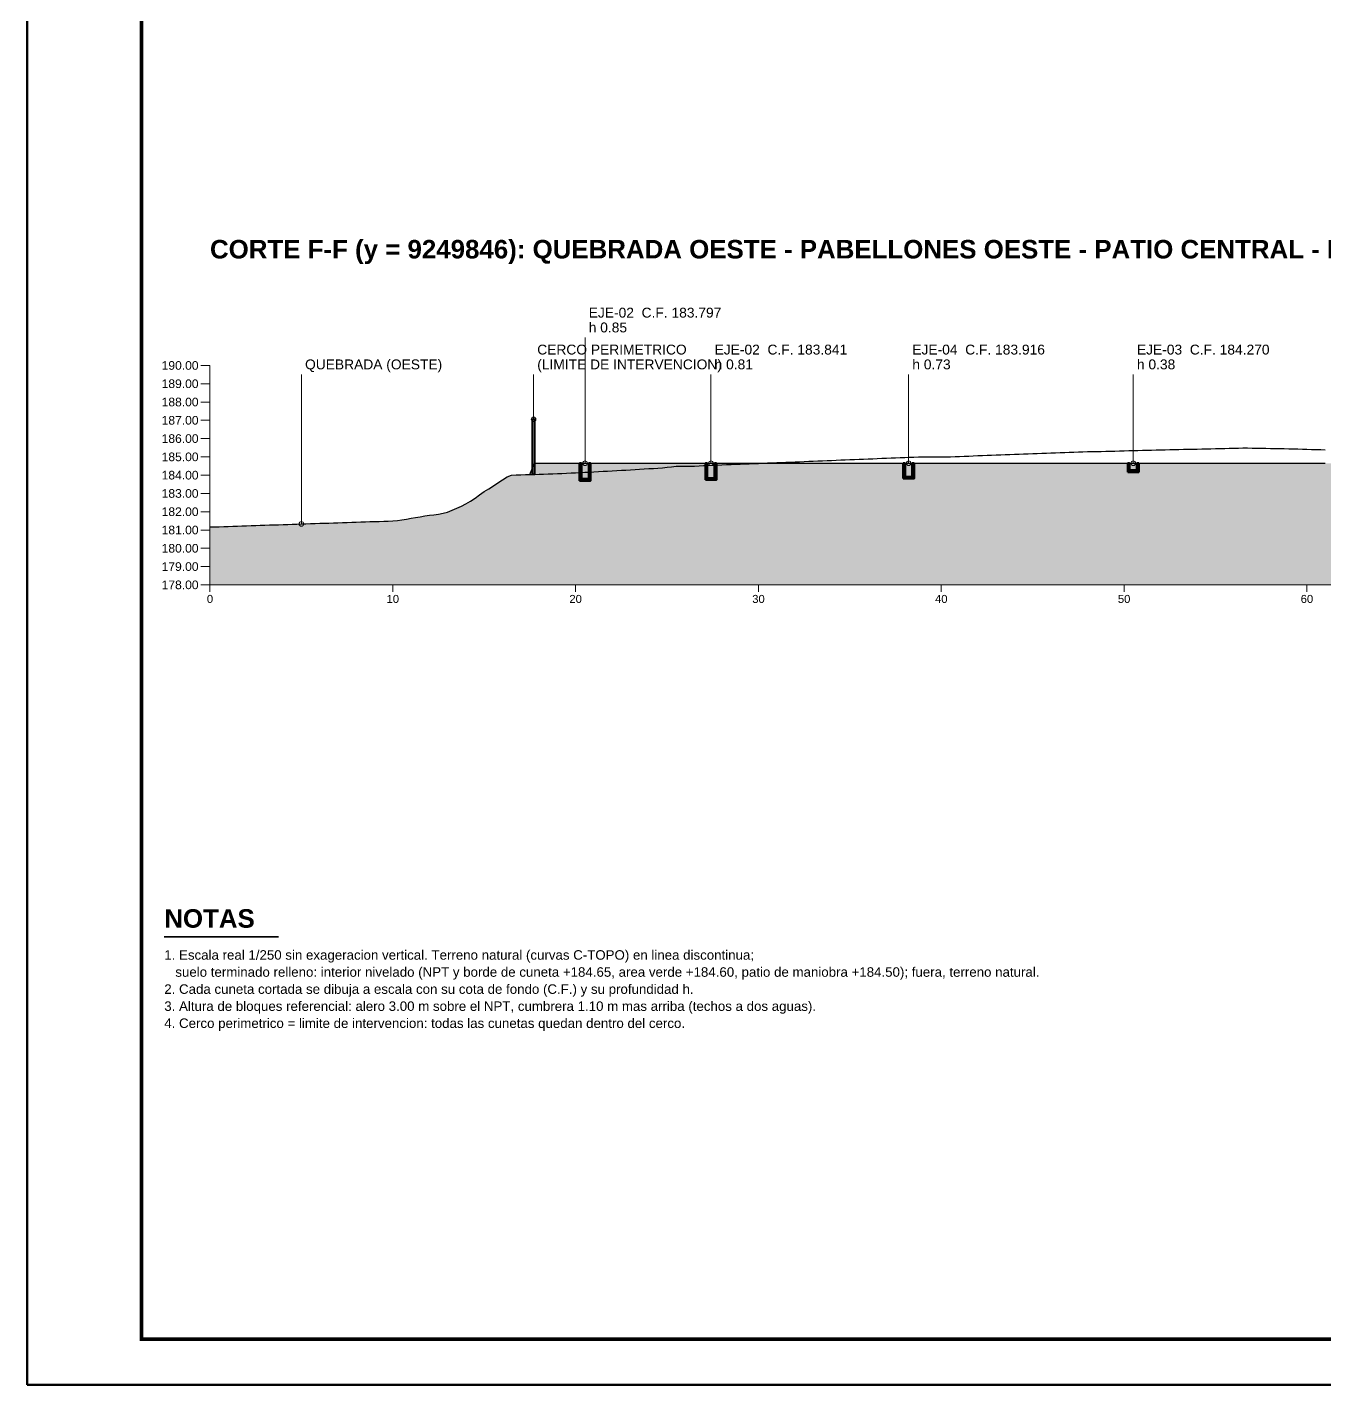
# Model space of a CAD drawing. Header units: metres. Extents: x 354768 to 355417, y 9249536 to 9250102.
# Drawn here: x 354798.5 to 354869.5, y 9249953 to 9250027.2 of the extents above; entities that cross this region are included whole.
import ezdxf
from ezdxf.enums import TextEntityAlignment as Align

# ---------------------------------------------------------------- set-up
doc = ezdxf.new("R2010")
doc.units = ezdxf.units.M
doc.header["$LTSCALE"] = 0.25
doc.linetypes.add('DASHED', pattern=[1.524, 1.27, -0.254])
for name, color, linetype, lineweight in [('CERCO', 14, 'CONTINUOUS', 40), ('CONCRETO', 250, 'CONTINUOUS', 50), ('GRILLA', 9, 'CONTINUOUS', 13), ('LLAMADAS', 30, 'CONTINUOUS', 18), ('MARCO', 7, 'CONTINUOUS', 50), ('TERRENO', 7, 'CONTINUOUS', 30), ('TITULOS', 160, 'CONTINUOUS', 35)]:
    doc.layers.add(name, color=color, linetype=linetype, lineweight=lineweight)
doc.layers.add('CONCRETO-ACHURADO', color=8, linetype='CONTINUOUS', true_color=0xe2e2e2)
doc.layers.add('CORTE-SUELO', color=7, linetype='Continuous', true_color=0xe8dec8)
for name, color, linetype in [('TERRENO-EXISTENTE', 8, 'DASHED'), ('TEXTOS', 7, 'CONTINUOUS'), ('TEXTOS-NOTAS', 7, 'CONTINUOUS')]:
    doc.layers.add(name, color=color, linetype=linetype)
doc.styles.get("Standard").update_dxf_attribs({"font": 'arial.ttf'})
doc.styles.add('TITULOS', font='arialbd.ttf')

msp = doc.modelspace()

# ---------------------------------------------------------------- hatches: boundary and pattern name
at = {"layer": 'CONCRETO-ACHURADO', "true_color": 0xe2e2e2}
h = msp.add_hatch(color=7, dxfattribs=at)
h.dxf.hatch_style = 1
h.paths.add_polyline_path([(354828.716, 9250002.447), (354829.316, 9250002.447), (354829.316, 9250003.4), (354829.216, 9250003.4), (354829.216, 9250002.547), (354828.816, 9250002.547), (354828.816, 9250003.4), (354828.716, 9250003.4)])
h = msp.add_hatch(color=7, dxfattribs=at)
h.dxf.hatch_style = 1
h.paths.add_polyline_path([(354835.6, 9250002.491), (354836.2, 9250002.491), (354836.2, 9250003.4), (354836.1, 9250003.4), (354836.1, 9250002.591), (354835.7, 9250002.591), (354835.7, 9250003.4), (354835.6, 9250003.4)])
h = msp.add_hatch(color=7, dxfattribs=at)
h.dxf.hatch_style = 1
h.paths.add_polyline_path([(354846.415, 9250002.566), (354847.015, 9250002.566), (354847.015, 9250003.4), (354846.915, 9250003.4), (354846.915, 9250002.666), (354846.515, 9250002.666), (354846.515, 9250003.4), (354846.415, 9250003.4)])
h = msp.add_hatch(color=7, dxfattribs=at)
h.dxf.hatch_style = 1
h.paths.add_polyline_path([(354858.7, 9250002.92), (354859.3, 9250002.92), (354859.3, 9250003.4), (354859.2, 9250003.4), (354859.2, 9250003.02), (354858.8, 9250003.02), (354858.8, 9250003.4), (354858.7, 9250003.4)])
at = {"layer": 'CORTE-SUELO', "true_color": 0xe8dec8}
h = msp.add_hatch(color=7, dxfattribs=at)
h.dxf.hatch_style = 1
h.paths.add_polyline_path([(354808.5, 9249999.915), (354808.75, 9249999.923), (354809, 9249999.932), (354809.25, 9249999.94), (354809.5, 9249999.948), (354809.75, 9249999.957), (354810, 9249999.965), (354810.25, 9249999.974), (354810.5, 9249999.982), (354810.75, 9249999.99), (354811, 9249999.999), (354811.25, 9250000.007), (354811.5, 9250000.015), (354811.75, 9250000.024), (354812, 9250000.032), (354812.25, 9250000.04), (354812.5, 9250000.049), (354812.75, 9250000.057), (354813, 9250000.065), (354813.25, 9250000.074), (354813.5, 9250000.082), (354813.75, 9250000.09), (354814, 9250000.099), (354814.25, 9250000.107), (354814.5, 9250000.115), (354814.75, 9250000.124), (354815, 9250000.132), (354815.25, 9250000.14), (354815.5, 9250000.149), (354815.75, 9250000.157), (354816, 9250000.165), (354816.25, 9250000.174), (354816.5, 9250000.182), (354816.75, 9250000.19), (354817, 9250000.199), (354817.25, 9250000.207), (354817.5, 9250000.215), (354817.75, 9250000.224), (354818, 9250000.232), (354818.25, 9250000.24), (354818.5, 9250000.249), (354818.75, 9250000.262), (354819, 9250000.305), (354819.25, 9250000.348), (354819.5, 9250000.391), (354819.75, 9250000.434), (354820, 9250000.477), (354820.25, 9250000.517), (354820.5, 9250000.555), (354820.75, 9250000.581), (354821, 9250000.607), (354821.25, 9250000.669), (354821.5, 9250000.731), (354821.75, 9250000.827), (354822, 9250000.94), (354822.25, 9250001.052), (354822.5, 9250001.181), (354822.75, 9250001.328), (354823, 9250001.486), (354823.25, 9250001.679), (354823.5, 9250001.85), (354823.75, 9250002.006), (354824, 9250002.161), (354824.25, 9250002.324), (354824.5, 9250002.494), (354824.75, 9250002.664), (354825, 9250002.754), (354825.25, 9250002.762), (354825.5, 9250002.77), (354825.75, 9250002.778), (354826, 9250002.786), (354826.25, 9250003.4), (354826.5, 9250003.4), (354826.75, 9250003.4), (354827, 9250003.4), (354827.25, 9250003.4), (354827.5, 9250003.4), (354827.75, 9250003.4), (354828, 9250003.4), (354828.25, 9250003.4), (354828.5, 9250003.4), (354828.75, 9250003.4), (354829, 9250003.4), (354829.25, 9250003.4), (354829.5, 9250003.4), (354829.75, 9250003.4), (354830, 9250003.4), (354830.25, 9250003.4), (354830.5, 9250003.4), (354830.75, 9250003.4), (354831, 9250003.4), (354831.25, 9250003.4), (354831.5, 9250003.4), (354831.75, 9250003.4), (354832, 9250003.4), (354832.25, 9250003.4), (354832.5, 9250003.4), (354832.75, 9250003.4), (354833, 9250003.4), (354833.25, 9250003.4), (354833.5, 9250003.4), (354833.75, 9250003.4), (354834, 9250003.4), (354834.25, 9250003.4), (354834.5, 9250003.4), (354834.75, 9250003.4), (354835, 9250003.4), (354835.25, 9250003.4), (354835.5, 9250003.4), (354835.75, 9250003.4), (354836, 9250003.4), (354836.25, 9250003.4), (354836.5, 9250003.4), (354836.75, 9250003.4), (354837, 9250003.4), (354837.25, 9250003.4), (354837.5, 9250003.4), (354837.75, 9250003.4), (354838, 9250003.4), (354838.25, 9250003.4), (354838.5, 9250003.4), (354838.75, 9250003.4), (354839, 9250003.4), (354839.25, 9250003.4), (354839.5, 9250003.4), (354839.75, 9250003.4), (354840, 9250003.4), (354840.25, 9250003.4), (354840.5, 9250003.4), (354840.75, 9250003.4), (354841, 9250003.4), (354841.25, 9250003.4), (354841.5, 9250003.4), (354841.75, 9250003.4), (354842, 9250003.4), (354842.25, 9250003.4), (354842.5, 9250003.4), (354842.75, 9250003.4), (354843, 9250003.4), (354843.25, 9250003.4), (354843.5, 9250003.4), (354843.75, 9250003.4), (354844, 9250003.4), (354844.25, 9250003.4), (354844.5, 9250003.4), (354844.75, 9250003.4), (354845, 9250003.4), (354845.25, 9250003.4), (354845.5, 9250003.4), (354845.75, 9250003.4), (354846, 9250003.4), (354846.25, 9250003.4), (354846.5, 9250003.4), (354846.75, 9250003.4), (354847, 9250003.4), (354847.25, 9250003.4), (354847.5, 9250003.4), (354847.75, 9250003.4), (354848, 9250003.4), (354848.25, 9250003.4), (354848.5, 9250003.4), (354848.75, 9250003.4), (354849, 9250003.4), (354849.25, 9250003.4), (354849.5, 9250003.4), (354849.75, 9250003.4), (354850, 9250003.4), (354850.25, 9250003.4), (354850.5, 9250003.4), (354850.75, 9250003.4), (354851, 9250003.4), (354851.25, 9250003.4), (354851.5, 9250003.4), (354851.75, 9250003.4), (354852, 9250003.4), (354852.25, 9250003.4), (354852.5, 9250003.4), (354852.75, 9250003.4), (354853, 9250003.4), (354853.25, 9250003.4), (354853.5, 9250003.4), (354853.75, 9250003.4), (354854, 9250003.4), (354854.25, 9250003.4), (354854.5, 9250003.4), (354854.75, 9250003.4), (354855, 9250003.4), (354855.25, 9250003.4), (354855.5, 9250003.4), (354855.75, 9250003.4), (354856, 9250003.4), (354856.25, 9250003.4), (354856.5, 9250003.4), (354856.75, 9250003.4), (354857, 9250003.4), (354857.25, 9250003.4), (354857.5, 9250003.4), (354857.75, 9250003.4), (354858, 9250003.4), (354858.25, 9250003.4), (354858.5, 9250003.4), (354858.75, 9250003.4), (354859, 9250003.4), (354859.25, 9250003.4), (354859.5, 9250003.4), (354859.75, 9250003.4), (354860, 9250003.4), (354860.25, 9250003.4), (354860.5, 9250003.4), (354860.75, 9250003.4), (354861, 9250003.4), (354861.25, 9250003.4), (354861.5, 9250003.4), (354861.75, 9250003.4), (354862, 9250003.4), (354862.25, 9250003.4), (354862.5, 9250003.4), (354862.75, 9250003.4), (354863, 9250003.4), (354863.25, 9250003.4), (354863.5, 9250003.4), (354863.75, 9250003.4), (354864, 9250003.4), (354864.25, 9250003.4), (354864.5, 9250003.4), (354864.75, 9250003.4), (354865, 9250003.4), (354865.25, 9250003.4), (354865.5, 9250003.4), (354865.75, 9250003.4), (354866, 9250003.4), (354866.25, 9250003.4), (354866.5, 9250003.4), (354866.75, 9250003.4), (354867, 9250003.4), (354867.25, 9250003.4), (354867.5, 9250003.4), (354867.75, 9250003.4), (354868, 9250003.4), (354868.25, 9250003.4), (354868.5, 9250003.4), (354868.75, 9250003.4), (354869, 9250003.4), (354869.25, 9250003.4), (354869.5, 9250003.4), (354869.75, 9250003.4), (354870, 9250003.4), (354870.25, 9250003.4), (354870.5, 9250003.4), (354870.75, 9250003.4), (354871, 9250003.4), (354871.25, 9250003.4), (354871.5, 9250003.4), (354871.75, 9250003.4), (354872, 9250003.4), (354872.25, 9250003.4), (354872.5, 9250003.4), (354872.75, 9250003.4), (354873, 9250003.4), (354873.25, 9250003.4), (354873.5, 9250003.4), (354873.75, 9250003.4), (354874, 9250003.4), (354874.25, 9250003.4), (354874.5, 9250003.4), (354874.75, 9250003.4), (354875, 9250003.4), (354875.25, 9250003.4), (354875.5, 9250003.4), (354875.75, 9250003.4), (354876, 9250003.4), (354876.25, 9250003.4), (354876.5, 9250003.4), (354876.75, 9250003.4), (354877, 9250003.4), (354877.25, 9250003.4), (354877.5, 9250003.4), (354877.75, 9250003.4), (354878, 9250003.4), (354878.25, 9250003.4), (354878.5, 9250003.4), (354878.75, 9250003.4), (354879, 9250003.4), (354879.25, 9250003.4), (354879.5, 9250003.4), (354879.75, 9250003.4), (354880, 9250003.4), (354880.25, 9250003.4), (354880.5, 9250003.4), (354880.75, 9250003.4), (354881, 9250003.4), (354881.25, 9250003.4), (354881.5, 9250003.4), (354881.75, 9250003.4), (354882, 9250003.4), (354882.25, 9250003.4), (354882.5, 9250003.4), (354882.75, 9250003.4), (354883, 9250003.4), (354883.25, 9250003.4), (354883.5, 9250003.4), (354883.75, 9250003.4), (354884, 9250003.4), (354884.25, 9250003.4), (354884.5, 9250003.4), (354884.75, 9250003.4), (354885, 9250003.4), (354885.25, 9250003.4), (354885.5, 9250003.4), (354885.75, 9250003.4), (354886, 9250003.4), (354886.25, 9250003.4), (354886.5, 9250003.4), (354886.75, 9250003.4), (354887, 9250003.4), (354887.25, 9250003.4), (354887.5, 9250003.4), (354887.75, 9250003.4), (354888, 9250003.4), (354888.25, 9250003.4), (354888.5, 9250003.4), (354888.75, 9250003.4), (354889, 9250003.4), (354889.25, 9250003.4), (354889.5, 9250003.4), (354889.75, 9250003.4), (354890, 9250003.4), (354890.25, 9250003.4), (354890.5, 9250003.4), (354890.75, 9250003.4), (354891, 9250003.4), (354891.25, 9250003.4), (354891.5, 9250003.4), (354891.75, 9250003.4), (354892, 9250003.4), (354892.25, 9250003.4), (354892.5, 9250003.4), (354892.75, 9250003.4), (354893, 9250003.4), (354893.25, 9250003.4), (354893.5, 9250003.4), (354893.75, 9250003.4), (354894, 9250003.4), (354894.25, 9250003.4), (354894.5, 9250003.4), (354894.75, 9250003.4), (354895, 9250003.4), (354895.25, 9250003.4), (354895.5, 9250003.4), (354895.75, 9250003.4), (354896, 9250003.4), (354896.25, 9250003.4), (354896.5, 9250003.4), (354896.75, 9250003.4), (354897, 9250003.4), (354897.25, 9250003.4), (354897.5, 9250003.4), (354897.75, 9250003.4), (354898, 9250003.4), (354898.25, 9250003.4), (354898.5, 9250003.4), (354898.75, 9250003.4), (354899, 9250003.4), (354899.25, 9250003.4), (354899.5, 9250003.4), (354899.75, 9250003.4), (354900, 9250003.4), (354900.25, 9250003.4), (354900.5, 9250003.4), (354900.75, 9250003.4), (354901, 9250003.4), (354901.25, 9250003.4), (354901.5, 9250003.4), (354901.75, 9250003.4), (354902, 9250003.4), (354902.25, 9250003.4), (354902.5, 9250003.4), (354902.75, 9250003.4), (354903, 9250003.4), (354903.25, 9250003.4), (354903.5, 9250003.4), (354903.75, 9250003.4), (354904, 9250003.4), (354904.25, 9250003.4), (354904.5, 9250003.4), (354904.75, 9250003.4), (354905, 9250003.4), (354905.25, 9250003.4), (354905.5, 9250003.4), (354905.75, 9250003.4), (354906, 9250003.4), (354906.25, 9250003.4), (354906.5, 9250003.4), (354906.75, 9250003.4), (354907, 9250003.4), (354907.25, 9250003.4), (354907.5, 9250003.4), (354907.75, 9250003.4), (354908, 9250003.4), (354908.25, 9250003.4), (354908.5, 9250003.4), (354908.75, 9250003.4), (354909, 9250003.4), (354909.25, 9250003.4), (354909.5, 9250003.4), (354909.75, 9250003.4), (354910, 9250003.4), (354910.25, 9250003.4), (354910.5, 9250003.4), (354910.75, 9250003.4), (354911, 9250003.4), (354911.25, 9250003.4), (354911.5, 9250003.4), (354911.75, 9250003.4), (354912, 9250003.4), (354912.25, 9250003.4), (354912.5, 9250003.4), (354912.75, 9250003.4), (354913, 9250003.4), (354913.25, 9250003.4), (354913.5, 9250003.4), (354913.75, 9250003.4), (354914, 9250003.4), (354914.25, 9250003.4), (354914.5, 9250003.4), (354914.75, 9250003.4), (354915, 9250003.4), (354915.25, 9250003.4), (354915.5, 9250003.4), (354915.75, 9250003.4), (354916, 9250003.4), (354916.25, 9250003.4), (354916.5, 9250003.4), (354916.75, 9250003.4), (354917, 9250003.4), (354917.25, 9250003.4), (354917.5, 9250003.4), (354917.75, 9250003.4), (354918, 9250003.4), (354918.25, 9250003.4), (354918.5, 9250003.4), (354918.75, 9250003.4), (354919, 9250003.4), (354919.25, 9250003.4), (354919.5, 9250003.4), (354919.75, 9250003.4), (354920, 9250003.4), (354920.25, 9250003.4), (354920.5, 9250003.4), (354920.75, 9250003.4), (354921, 9250003.4), (354921.25, 9250003.4), (354921.5, 9250003.4), (354921.75, 9250003.4), (354922, 9250003.4), (354922.25, 9250003.4), (354922.5, 9250003.4), (354922.75, 9250003.4), (354923, 9250003.4), (354923.25, 9250003.4), (354923.5, 9250003.4), (354923.75, 9250003.4), (354924, 9250003.4), (354924.25, 9250003.4), (354924.5, 9250003.4), (354924.75, 9250003.4), (354925, 9250003.4), (354925.25, 9250003.4), (354925.5, 9250003.4), (354925.75, 9250003.4), (354926, 9250003.4), (354926.25, 9250003.4), (354926.5, 9250003.4), (354926.75, 9250003.4), (354927, 9250003.4), (354927.25, 9250003.4), (354927.5, 9250003.4), (354927.75, 9250003.4), (354928, 9250003.4), (354928.25, 9250003.4), (354928.5, 9250003.4), (354928.75, 9250003.4), (354929, 9250003.4), (354929.25, 9250003.4), (354929.5, 9250003.4), (354929.75, 9250003.4), (354930, 9250003.4), (354930.25, 9250003.4), (354930.5, 9250003.4), (354930.75, 9250003.4), (354931, 9250003.4), (354931.25, 9250003.4), (354931.5, 9250003.4), (354931.75, 9250003.4), (354932, 9250003.4), (354932.25, 9250003.4), (354932.5, 9250003.4), (354932.75, 9250003.4), (354933, 9250003.4), (354933.25, 9250003.4), (354933.5, 9250003.4), (354933.75, 9250003.4), (354934, 9250003.4), (354934.25, 9250003.4), (354934.5, 9250003.4), (354934.75, 9250003.4), (354935, 9250003.4), (354935.25, 9250003.4), (354935.5, 9250003.4), (354935.75, 9250003.4), (354936, 9250003.4), (354936.25, 9250003.4), (354936.5, 9250003.4), (354936.75, 9250003.4), (354937, 9250003.4), (354937.25, 9250003.4), (354937.5, 9250003.4), (354937.75, 9250003.4), (354938, 9250003.4), (354938.25, 9250003.4), (354938.5, 9250003.4), (354938.75, 9250003.4), (354939, 9250003.4), (354939.25, 9250003.4), (354939.5, 9250003.4), (354939.75, 9250003.4), (354940, 9250003.4), (354940.25, 9250003.4), (354940.5, 9250003.4), (354940.75, 9250003.4), (354941, 9250003.4), (354941.25, 9250003.4), (354941.5, 9250003.4), (354941.75, 9250003.4), (354942, 9250003.4), (354942.25, 9250003.4), (354942.5, 9250003.4), (354942.75, 9250003.4), (354943, 9250003.4), (354943.25, 9250003.4), (354943.5, 9250003.4), (354943.75, 9250003.4), (354944, 9250003.4), (354944.25, 9250003.4), (354944.5, 9250003.4), (354944.75, 9250003.4), (354945, 9250003.4), (354945.25, 9250003.4), (354945.5, 9250003.4), (354945.75, 9250003.4), (354946, 9250003.4), (354946.25, 9250003.4), (354946.5, 9250003.4), (354946.75, 9250003.4), (354947, 9250003.4), (354947.25, 9250003.4), (354947.5, 9250003.4), (354947.75, 9250003.4), (354948, 9250003.4), (354948.25, 9250003.4), (354948.5, 9250003.4), (354948.75, 9250003.4), (354949, 9250003.4), (354949.25, 9250003.4), (354949.5, 9250003.4), (354949.75, 9250003.4), (354950, 9250003.4), (354950.25, 9250003.4), (354950.5, 9250003.4), (354950.75, 9250003.4), (354951, 9250003.4), (354951.25, 9250003.4), (354951.5, 9250003.4), (354951.75, 9250003.4), (354952, 9250003.4), (354952.25, 9250003.4), (354952.5, 9250003.4), (354952.75, 9250003.4), (354953, 9250003.4), (354953.25, 9250003.4), (354953.5, 9250003.4), (354953.75, 9250003.4), (354954, 9250003.25), (354954.25, 9250003.25), (354954.5, 9250003.25), (354954.75, 9250003.25), (354955, 9250003.25), (354955.25, 9250003.25), (354955.5, 9250003.25), (354955.75, 9250003.25), (354956, 9250003.25), (354956.25, 9250003.25), (354956.5, 9250003.25), (354956.75, 9250003.25), (354957, 9250003.25), (354957.25, 9250003.25), (354957.5, 9250003.25), (354957.75, 9250003.25), (354958, 9250003.25), (354958.25, 9250003.25), (354958.5, 9250003.25), (354958.75, 9250003.25), (354959, 9250003.25), (354959.25, 9250003.25), (354959.5, 9250003.25), (354959.75, 9250003.25), (354960, 9250003.25), (354960.25, 9250003.25), (354960.5, 9250003.25), (354960.75, 9250003.25), (354961, 9250003.25), (354961.25, 9250003.25), (354961.5, 9250003.25), (354961.75, 9250003.25), (354962, 9250003.25), (354962.25, 9250003.25), (354962.5, 9250003.25), (354962.75, 9250003.25), (354963, 9250003.25), (354963.25, 9250003.25), (354963.5, 9250003.25), (354963.75, 9250003.25), (354964, 9250003.25), (354964.25, 9250003.25), (354964.5, 9250003.25), (354964.75, 9250003.25), (354965, 9250003.25), (354965.25, 9250003.25), (354965.5, 9250003.25), (354965.75, 9250003.25), (354966, 9250003.25), (354966.25, 9250003.25), (354966.5, 9250003.25), (354966.75, 9250003.25), (354967, 9250003.25), (354967.25, 9250003.25), (354967.5, 9250003.25), (354967.75, 9250003.25), (354968, 9250003.25), (354968.25, 9250003.25), (354968.5, 9250003.25), (354968.75, 9250003.25), (354969, 9250003.25), (354969.25, 9250003.25), (354969.5, 9250003.25), (354969.75, 9250003.25), (354970, 9250003.25), (354970.25, 9250003.25), (354970.5, 9250003.25), (354970.75, 9250003.25), (354971, 9250003.25), (354971.25, 9250003.25), (354971.5, 9250003.25), (354971.75, 9250003.25), (354972, 9250003.25), (354972.25, 9250003.25), (354972.5, 9250003.25), (354972.75, 9250003.25), (354973, 9250003.25), (354973.25, 9250003.25), (354973.5, 9250003.25), (354973.75, 9250003.25), (354974, 9250003.25), (354974.25, 9250003.25), (354974.5, 9250003.25), (354974.75, 9250003.25), (354975, 9250003.25), (354975.25, 9250003.25), (354975.5, 9250003.25), (354975.75, 9250003.25), (354976, 9250003.25), (354976.25, 9250003.25), (354976.5, 9250003.25), (354976.75, 9250003.25), (354977, 9250003.25), (354977.25, 9250003.25), (354977.5, 9250003.25), (354977.75, 9250003.25), (354978, 9250003.25), (354978.25, 9250003.25), (354978.5, 9250003.25), (354978.75, 9250003.25), (354979, 9250003.25), (354979.25, 9250003.25), (354979.5, 9250003.25), (354979.75, 9250003.25), (354980, 9250003.25), (354980.25, 9250001.417), (354980.5, 9250001.485), (354980.75, 9250001.563), (354981, 9250001.641), (354981.25, 9250001.72), (354981.5, 9250001.797), (354981.75, 9250001.874), (354982, 9250001.951), (354982.25, 9250002.057), (354982.5, 9250002.168), (354982.75, 9250002.272), (354983, 9250002.361), (354983.25, 9250002.451), (354983.5, 9250002.54), (354983.75, 9250002.635), (354984, 9250002.742), (354984.25, 9250002.866), (354984.5, 9250002.992), (354984.75, 9250003.117), (354985, 9250003.235), (354985.25, 9250003.257), (354985.5, 9250003.275), (354985.75, 9250003.294), (354986, 9250003.312), (354986.25, 9250003.331), (354986.5, 9250003.349), (354986.75, 9250003.368), (354987, 9250003.386), (354987.25, 9250003.405), (354987.5, 9250003.423), (354987.75, 9250003.442), (354988, 9250003.443), (354988.25, 9250003.445), (354988.5, 9250003.447), (354988.75, 9250003.45), (354989, 9250003.454), (354989.25, 9250003.462), (354989.5, 9250003.469), (354989.75, 9250003.477), (354990, 9250003.484), (354990.25, 9250003.492), (354990.5, 9250003.5), (354990.5, 9249996.75), (354808.5, 9249996.75)])

# ---------------------------------------------------------------- linework, layer by layer
at = {"layer": 'CERCO'}
msp.add_lwpolyline([(354826.125, 9250002.8), (354826.275, 9250002.8), (354826.275, 9250005.8), (354826.125, 9250005.8)], close=True, dxfattribs=at)
at = {"layer": 'CONCRETO'}
for points in [[(354828.716, 9250002.447), (354829.316, 9250002.447), (354829.316, 9250003.4), (354829.216, 9250003.4), (354829.216, 9250002.547), (354828.816, 9250002.547), (354828.816, 9250003.4), (354828.716, 9250003.4)], [(354835.6, 9250002.491), (354836.2, 9250002.491), (354836.2, 9250003.4), (354836.1, 9250003.4), (354836.1, 9250002.591), (354835.7, 9250002.591), (354835.7, 9250003.4), (354835.6, 9250003.4)], [(354846.415, 9250002.566), (354847.015, 9250002.566), (354847.015, 9250003.4), (354846.915, 9250003.4), (354846.915, 9250002.666), (354846.515, 9250002.666), (354846.515, 9250003.4), (354846.415, 9250003.4)], [(354858.7, 9250002.92), (354859.3, 9250002.92), (354859.3, 9250003.4), (354859.2, 9250003.4), (354859.2, 9250003.02), (354858.8, 9250003.02), (354858.8, 9250003.4), (354858.7, 9250003.4)]]:
    msp.add_lwpolyline(points, close=True, dxfattribs=at)
at = {"layer": 'GRILLA'}
for p, q in [((354808, 9250008.75), (354808.5, 9250008.75)), ((354808.5, 9249996.75), (354808.5, 9250008.75)), ((354808, 9250007.75), (354808.5, 9250007.75)), ((354808, 9250006.75), (354808.5, 9250006.75)), ((354808, 9250005.75), (354808.5, 9250005.75)), ((354808, 9250004.75), (354808.5, 9250004.75)), ((354808, 9250003.75), (354808.5, 9250003.75)), ((354808, 9250002.75), (354808.5, 9250002.75)), ((354808, 9250001.75), (354808.5, 9250001.75)), ((354808, 9250000.75), (354808.5, 9250000.75)), ((354808, 9249999.75), (354808.5, 9249999.75)), ((354808, 9249998.75), (354808.5, 9249998.75)), ((354808, 9249997.75), (354808.5, 9249997.75)), ((354808, 9249996.75), (354808.5, 9249996.75)), ((354808.5, 9249996.75), (354990.5, 9249996.75)), ((354808.5, 9249996.75), (354808.5, 9249996.375)), ((354818.5, 9249996.75), (354818.5, 9249996.375)), ((354828.5, 9249996.75), (354828.5, 9249996.375)), ((354838.5, 9249996.75), (354838.5, 9249996.375)), ((354848.5, 9249996.75), (354848.5, 9249996.375)), ((354858.5, 9249996.75), (354858.5, 9249996.375)), ((354868.5, 9249996.75), (354868.5, 9249996.375))]:
    msp.add_line(p, q, dxfattribs=at)
at = {"layer": 'LLAMADAS'}
for p, q in [((354829.016, 9250003.4), (354829.016, 9250010.27)), ((354813.5, 9250000.082), (354813.5, 9250008.25)), ((354826.2, 9250005.8), (354826.2, 9250008.25)), ((354835.9, 9250003.4), (354835.9, 9250008.25)), ((354846.715, 9250003.4), (354846.715, 9250008.25)), ((354859, 9250003.4), (354859, 9250008.25))]:
    msp.add_line(p, q, dxfattribs=at)
for centre in [(354826.2, 9250005.8), (354829.016, 9250003.4), (354835.9, 9250003.4), (354846.715, 9250003.4), (354859, 9250003.4), (354813.5, 9250000.082)]:
    msp.add_circle(centre, 0.125, dxfattribs=at)
at = {"layer": 'MARCO'}
msp.add_lwpolyline([(354798.5, 9249953), (355008.75, 9249953), (355008.75, 9250101.5), (354798.5, 9250101.5)], close=True, dxfattribs=at)
at = {"layer": 'MARCO', "const_width": 0.2}
msp.add_lwpolyline([(354804.75, 9249955.5), (355006.25, 9249955.5), (355006.25, 9250099), (354804.75, 9250099)], close=True, dxfattribs=at)
at = {"layer": 'TERRENO'}
msp.add_lwpolyline([(354808.5, 9249999.915), (354808.75, 9249999.923), (354809, 9249999.932), (354809.25, 9249999.94), (354809.5, 9249999.948), (354809.75, 9249999.957), (354810, 9249999.965), (354810.25, 9249999.974), (354810.5, 9249999.982), (354810.75, 9249999.99), (354811, 9249999.999), (354811.25, 9250000.007), (354811.5, 9250000.015), (354811.75, 9250000.024), (354812, 9250000.032), (354812.25, 9250000.04), (354812.5, 9250000.049), (354812.75, 9250000.057), (354813, 9250000.065), (354813.25, 9250000.074), (354813.5, 9250000.082), (354813.75, 9250000.09), (354814, 9250000.099), (354814.25, 9250000.107), (354814.5, 9250000.115), (354814.75, 9250000.124), (354815, 9250000.132), (354815.25, 9250000.14), (354815.5, 9250000.149), (354815.75, 9250000.157), (354816, 9250000.165), (354816.25, 9250000.174), (354816.5, 9250000.182), (354816.75, 9250000.19), (354817, 9250000.199), (354817.25, 9250000.207), (354817.5, 9250000.215), (354817.75, 9250000.224), (354818, 9250000.232), (354818.25, 9250000.24), (354818.5, 9250000.249), (354818.75, 9250000.262), (354819, 9250000.305), (354819.25, 9250000.348), (354819.5, 9250000.391), (354819.75, 9250000.434), (354820, 9250000.477), (354820.25, 9250000.517), (354820.5, 9250000.555), (354820.75, 9250000.581), (354821, 9250000.607), (354821.25, 9250000.669), (354821.5, 9250000.731), (354821.75, 9250000.827), (354822, 9250000.94), (354822.25, 9250001.052), (354822.5, 9250001.181), (354822.75, 9250001.328), (354823, 9250001.486), (354823.25, 9250001.679), (354823.5, 9250001.85), (354823.75, 9250002.006), (354824, 9250002.161), (354824.25, 9250002.324), (354824.5, 9250002.494), (354824.75, 9250002.664), (354825, 9250002.754), (354825.25, 9250002.762), (354825.5, 9250002.77), (354825.75, 9250002.778), (354826, 9250002.786), (354826.25, 9250003.4), (354826.5, 9250003.4), (354826.75, 9250003.4), (354827, 9250003.4), (354827.25, 9250003.4), (354827.5, 9250003.4), (354827.75, 9250003.4), (354828, 9250003.4), (354828.25, 9250003.4), (354828.5, 9250003.4), (354828.75, 9250003.4), (354829, 9250003.4), (354829.25, 9250003.4), (354829.5, 9250003.4), (354829.75, 9250003.4), (354830, 9250003.4), (354830.25, 9250003.4), (354830.5, 9250003.4), (354830.75, 9250003.4), (354831, 9250003.4), (354831.25, 9250003.4), (354831.5, 9250003.4), (354831.75, 9250003.4), (354832, 9250003.4), (354832.25, 9250003.4), (354832.5, 9250003.4), (354832.75, 9250003.4), (354833, 9250003.4), (354833.25, 9250003.4), (354833.5, 9250003.4), (354833.75, 9250003.4), (354834, 9250003.4), (354834.25, 9250003.4), (354834.5, 9250003.4), (354834.75, 9250003.4), (354835, 9250003.4), (354835.25, 9250003.4), (354835.5, 9250003.4), (354835.75, 9250003.4), (354836, 9250003.4), (354836.25, 9250003.4), (354836.5, 9250003.4), (354836.75, 9250003.4), (354837, 9250003.4), (354837.25, 9250003.4), (354837.5, 9250003.4), (354837.75, 9250003.4), (354838, 9250003.4), (354838.25, 9250003.4), (354838.5, 9250003.4), (354838.75, 9250003.4), (354839, 9250003.4), (354839.25, 9250003.4), (354839.5, 9250003.4), (354839.75, 9250003.4), (354840, 9250003.4), (354840.25, 9250003.4), (354840.5, 9250003.4), (354840.75, 9250003.4), (354841, 9250003.4), (354841.25, 9250003.4), (354841.5, 9250003.4), (354841.75, 9250003.4), (354842, 9250003.4), (354842.25, 9250003.4), (354842.5, 9250003.4), (354842.75, 9250003.4), (354843, 9250003.4), (354843.25, 9250003.4), (354843.5, 9250003.4), (354843.75, 9250003.4), (354844, 9250003.4), (354844.25, 9250003.4), (354844.5, 9250003.4), (354844.75, 9250003.4), (354845, 9250003.4), (354845.25, 9250003.4), (354845.5, 9250003.4), (354845.75, 9250003.4), (354846, 9250003.4), (354846.25, 9250003.4), (354846.5, 9250003.4), (354846.75, 9250003.4), (354847, 9250003.4), (354847.25, 9250003.4), (354847.5, 9250003.4), (354847.75, 9250003.4), (354848, 9250003.4), (354848.25, 9250003.4), (354848.5, 9250003.4), (354848.75, 9250003.4), (354849, 9250003.4), (354849.25, 9250003.4), (354849.5, 9250003.4), (354849.75, 9250003.4), (354850, 9250003.4), (354850.25, 9250003.4), (354850.5, 9250003.4), (354850.75, 9250003.4), (354851, 9250003.4), (354851.25, 9250003.4), (354851.5, 9250003.4), (354851.75, 9250003.4), (354852, 9250003.4), (354852.25, 9250003.4), (354852.5, 9250003.4), (354852.75, 9250003.4), (354853, 9250003.4), (354853.25, 9250003.4), (354853.5, 9250003.4), (354853.75, 9250003.4), (354854, 9250003.4), (354854.25, 9250003.4), (354854.5, 9250003.4), (354854.75, 9250003.4), (354855, 9250003.4), (354855.25, 9250003.4), (354855.5, 9250003.4), (354855.75, 9250003.4), (354856, 9250003.4), (354856.25, 9250003.4), (354856.5, 9250003.4), (354856.75, 9250003.4), (354857, 9250003.4), (354857.25, 9250003.4), (354857.5, 9250003.4), (354857.75, 9250003.4), (354858, 9250003.4), (354858.25, 9250003.4), (354858.5, 9250003.4), (354858.75, 9250003.4), (354859, 9250003.4), (354859.25, 9250003.4), (354859.5, 9250003.4), (354859.75, 9250003.4), (354860, 9250003.4), (354860.25, 9250003.4), (354860.5, 9250003.4), (354860.75, 9250003.4), (354861, 9250003.4), (354861.25, 9250003.4), (354861.5, 9250003.4), (354861.75, 9250003.4), (354862, 9250003.4), (354862.25, 9250003.4), (354862.5, 9250003.4), (354862.75, 9250003.4), (354863, 9250003.4), (354863.25, 9250003.4), (354863.5, 9250003.4), (354863.75, 9250003.4), (354864, 9250003.4), (354864.25, 9250003.4), (354864.5, 9250003.4), (354864.75, 9250003.4), (354865, 9250003.4), (354865.25, 9250003.4), (354865.5, 9250003.4), (354865.75, 9250003.4), (354866, 9250003.4), (354866.25, 9250003.4), (354866.5, 9250003.4), (354866.75, 9250003.4), (354867, 9250003.4), (354867.25, 9250003.4), (354867.5, 9250003.4), (354867.75, 9250003.4), (354868, 9250003.4), (354868.25, 9250003.4), (354868.5, 9250003.4), (354868.75, 9250003.4), (354869, 9250003.4), (354869.25, 9250003.4), (354869.5, 9250003.4)], dxfattribs=at)
at = {"layer": 'TERRENO-EXISTENTE'}
msp.add_lwpolyline([(354808.5, 9249999.915), (354808.75, 9249999.923), (354809, 9249999.932), (354809.25, 9249999.94), (354809.5, 9249999.948), (354809.75, 9249999.957), (354810, 9249999.965), (354810.25, 9249999.974), (354810.5, 9249999.982), (354810.75, 9249999.99), (354811, 9249999.999), (354811.25, 9250000.007), (354811.5, 9250000.015), (354811.75, 9250000.024), (354812, 9250000.032), (354812.25, 9250000.04), (354812.5, 9250000.049), (354812.75, 9250000.057), (354813, 9250000.065), (354813.25, 9250000.074), (354813.5, 9250000.082), (354813.75, 9250000.09), (354814, 9250000.099), (354814.25, 9250000.107), (354814.5, 9250000.115), (354814.75, 9250000.124), (354815, 9250000.132), (354815.25, 9250000.14), (354815.5, 9250000.149), (354815.75, 9250000.157), (354816, 9250000.165), (354816.25, 9250000.174), (354816.5, 9250000.182), (354816.75, 9250000.19), (354817, 9250000.199), (354817.25, 9250000.207), (354817.5, 9250000.215), (354817.75, 9250000.224), (354818, 9250000.232), (354818.25, 9250000.24), (354818.5, 9250000.249), (354818.75, 9250000.262), (354819, 9250000.305), (354819.25, 9250000.348), (354819.5, 9250000.391), (354819.75, 9250000.434), (354820, 9250000.477), (354820.25, 9250000.517), (354820.5, 9250000.555), (354820.75, 9250000.581), (354821, 9250000.607), (354821.25, 9250000.669), (354821.5, 9250000.731), (354821.75, 9250000.827), (354822, 9250000.94), (354822.25, 9250001.052), (354822.5, 9250001.181), (354822.75, 9250001.328), (354823, 9250001.486), (354823.25, 9250001.679), (354823.5, 9250001.85), (354823.75, 9250002.006), (354824, 9250002.161), (354824.25, 9250002.324), (354824.5, 9250002.494), (354824.75, 9250002.664), (354825, 9250002.754), (354825.25, 9250002.762), (354825.5, 9250002.77), (354825.75, 9250002.778), (354826, 9250002.786), (354826.25, 9250002.794), (354826.5, 9250002.803), (354826.75, 9250002.811), (354827, 9250002.819), (354827.25, 9250002.827), (354827.5, 9250002.837), (354827.75, 9250002.848), (354828, 9250002.86), (354828.25, 9250002.871), (354828.5, 9250002.882), (354828.75, 9250002.893), (354829, 9250002.905), (354829.25, 9250002.916), (354829.5, 9250002.928), (354829.75, 9250002.943), (354830, 9250002.959), (354830.25, 9250002.975), (354830.5, 9250002.991), (354830.75, 9250003.004), (354831, 9250003.015), (354831.25, 9250003.027), (354831.5, 9250003.038), (354831.75, 9250003.054), (354832, 9250003.072), (354832.25, 9250003.089), (354832.5, 9250003.106), (354832.75, 9250003.12), (354833, 9250003.133), (354833.25, 9250003.155), (354833.5, 9250003.181), (354833.75, 9250003.208), (354834, 9250003.234), (354834.25, 9250003.25), (354834.5, 9250003.25), (354834.75, 9250003.25), (354835, 9250003.25), (354835.25, 9250003.26), (354835.5, 9250003.273), (354835.75, 9250003.283), (354836, 9250003.294), (354836.25, 9250003.304), (354836.5, 9250003.314), (354836.75, 9250003.324), (354837, 9250003.334), (354837.25, 9250003.345), (354837.5, 9250003.355), (354837.75, 9250003.365), (354838, 9250003.375), (354838.25, 9250003.385), (354838.5, 9250003.396), (354838.75, 9250003.406), (354839, 9250003.416), (354839.25, 9250003.426), (354839.5, 9250003.436), (354839.75, 9250003.446), (354840, 9250003.457), (354840.25, 9250003.467), (354840.5, 9250003.477), (354840.75, 9250003.487), (354841, 9250003.497), (354841.25, 9250003.508), (354841.5, 9250003.518), (354841.75, 9250003.528), (354842, 9250003.538), (354842.25, 9250003.548), (354842.5, 9250003.559), (354842.75, 9250003.569), (354843, 9250003.579), (354843.25, 9250003.589), (354843.5, 9250003.599), (354843.75, 9250003.61), (354844, 9250003.62), (354844.25, 9250003.63), (354844.5, 9250003.64), (354844.75, 9250003.65), (354845, 9250003.661), (354845.25, 9250003.671), (354845.5, 9250003.681), (354845.75, 9250003.691), (354846, 9250003.701), (354846.25, 9250003.711), (354846.5, 9250003.722), (354846.75, 9250003.732), (354847, 9250003.742), (354847.25, 9250003.75), (354847.5, 9250003.75), (354847.75, 9250003.75), (354848, 9250003.75), (354848.25, 9250003.75), (354848.5, 9250003.75), (354848.75, 9250003.751), (354849, 9250003.76), (354849.25, 9250003.769), (354849.5, 9250003.778), (354849.75, 9250003.788), (354850, 9250003.797), (354850.25, 9250003.806), (354850.5, 9250003.816), (354850.75, 9250003.825), (354851, 9250003.834), (354851.25, 9250003.843), (354851.5, 9250003.853), (354851.75, 9250003.862), (354852, 9250003.871), (354852.25, 9250003.88), (354852.5, 9250003.89), (354852.75, 9250003.899), (354853, 9250003.908), (354853.25, 9250003.918), (354853.5, 9250003.927), (354853.75, 9250003.936), (354854, 9250003.945), (354854.25, 9250003.955), (354854.5, 9250003.964), (354854.75, 9250003.973), (354855, 9250003.982), (354855.25, 9250003.992), (354855.5, 9250004.001), (354855.75, 9250004.01), (354856, 9250004.02), (354856.25, 9250004.029), (354856.5, 9250004.037), (354856.75, 9250004.045), (354857, 9250004.049), (354857.25, 9250004.05), (354857.5, 9250004.055), (354857.75, 9250004.061), (354858, 9250004.069), (354858.25, 9250004.077), (354858.5, 9250004.085), (354858.75, 9250004.094), (354859, 9250004.099), (354859.25, 9250004.104), (354859.5, 9250004.11), (354859.75, 9250004.117), (354860, 9250004.122), (354860.25, 9250004.128), (354860.5, 9250004.134), (354860.75, 9250004.139), (354861, 9250004.145), (354861.25, 9250004.15), (354861.5, 9250004.156), (354861.75, 9250004.162), (354862, 9250004.167), (354862.25, 9250004.173), (354862.5, 9250004.179), (354862.75, 9250004.184), (354863, 9250004.19), (354863.25, 9250004.196), (354863.5, 9250004.201), (354863.75, 9250004.207), (354864, 9250004.214), (354864.25, 9250004.221), (354864.5, 9250004.227), (354864.75, 9250004.233), (354865, 9250004.238), (354865.25, 9250004.236), (354865.5, 9250004.233), (354865.75, 9250004.229), (354866, 9250004.226), (354866.25, 9250004.222), (354866.5, 9250004.216), (354866.75, 9250004.21), (354867, 9250004.205), (354867.25, 9250004.199), (354867.5, 9250004.194), (354867.75, 9250004.188), (354868, 9250004.183), (354868.25, 9250004.175), (354868.5, 9250004.167), (354868.75, 9250004.16), (354869, 9250004.153), (354869.25, 9250004.148), (354869.5, 9250004.142)], dxfattribs=at)
at = {"layer": 'TITULOS'}
msp.add_line((354806, 9249977.5), (354812.25, 9249977.5), dxfattribs=at)

# ---------------------------------------------------------------- texts
at = {"layer": 'TEXTOS', "color": 5}
for s, p in [('EJE-02  C.F. 183.797', (354829.216, 9250011.205)), ('h 0.85', (354829.216, 9250010.395)), ('EJE-02  C.F. 183.841', (354836.1, 9250009.185)), ('EJE-04  C.F. 183.916', (354846.915, 9250009.185)), ('EJE-03  C.F. 184.270', (354859.2, 9250009.185)), ('h 0.81', (354836.1, 9250008.375)), ('h 0.73', (354846.915, 9250008.375)), ('h 0.38', (354859.2, 9250008.375))]:
    msp.add_text(s, height=0.54, dxfattribs=at).set_placement(p, align=Align.BOTTOM_LEFT)
at = {"layer": 'TEXTOS', "color": 1}
for s, p in [('CERCO PERIMETRICO', (354826.4, 9250009.185)), ('(LIMITE DE INTERVENCION)', (354826.4, 9250008.375))]:
    msp.add_text(s, height=0.54, dxfattribs=at).set_placement(p, align=Align.BOTTOM_LEFT)
at = {"layer": 'TEXTOS'}
for s, p in [('190.00', (354807.875, 9250008.75)), ('189.00', (354807.875, 9250007.75)), ('188.00', (354807.875, 9250006.75)), ('187.00', (354807.875, 9250005.75)), ('186.00', (354807.875, 9250004.75)), ('185.00', (354807.875, 9250003.75)), ('184.00', (354807.875, 9250002.75)), ('183.00', (354807.875, 9250001.75)), ('182.00', (354807.875, 9250000.75)), ('181.00', (354807.875, 9249999.75)), ('180.00', (354807.875, 9249998.75)), ('179.00', (354807.875, 9249997.75)), ('178.00', (354807.875, 9249996.75))]:
    msp.add_text(s, height=0.4725, dxfattribs=at).set_placement(p, align=Align.MIDDLE_RIGHT)
at = {"layer": 'TEXTOS', "color": 8}
msp.add_text('QUEBRADA (OESTE)', height=0.54, dxfattribs=at).set_placement((354813.7, 9250008.375), align=Align.BOTTOM_LEFT)
at = {"layer": 'TEXTOS'}
for s, height, p in [('0', 0.439, (354808.5, 9249996.2)), ('10', 0.4388, (354818.5, 9249996.2)), ('20', 0.4388, (354828.5, 9249996.2)), ('30', 0.4388, (354838.5, 9249996.2)), ('40', 0.4388, (354848.5, 9249996.2)), ('50', 0.4388, (354858.5, 9249996.2)), ('60', 0.4388, (354868.5, 9249996.2))]:
    msp.add_text(s, height=height, dxfattribs=at).set_placement(p, align=Align.TOP_CENTER)
at = {"layer": 'TEXTOS-NOTAS'}
for s, p in [('1. Escala real 1/250 sin exageracion vertical. Terreno natural (curvas C-TOPO) en linea discontinua;', (354806, 9249976.25)), ('   suelo terminado relleno: interior nivelado (NPT y borde de cuneta +184.65, area verde +184.60, patio de maniobra +184.50); fuera, terreno natural.', (354806, 9249975.317)), ('2. Cada cuneta cortada se dibuja a escala con su cota de fondo (C.F.) y su profundidad h.', (354806, 9249974.383)), ('3. Altura de bloques referencial: alero 3.00 m sobre el NPT, cumbrera 1.10 m mas arriba (techos a dos aguas).', (354806, 9249973.45)), ('4. Cerco perimetrico = limite de intervencion: todas las cunetas quedan dentro del cerco.', (354806, 9249972.517))]:
    msp.add_text(s, height=0.52, dxfattribs=at).set_placement(p)
at = {"layer": 'TITULOS', "style": 'TITULOS'}
for s, p in [('CORTE F-F (y = 9249846): QUEBRADA OESTE - PABELLONES OESTE - PATIO CENTRAL - BLOQUE NOR-ESTE - CERCO ESTE', (354808.5, 9250014.6)), ('NOTAS', (354806, 9249978))]:
    msp.add_text(s, height=1.0125, dxfattribs=at).set_placement(p)

doc.saveas('drawing.dxf')
